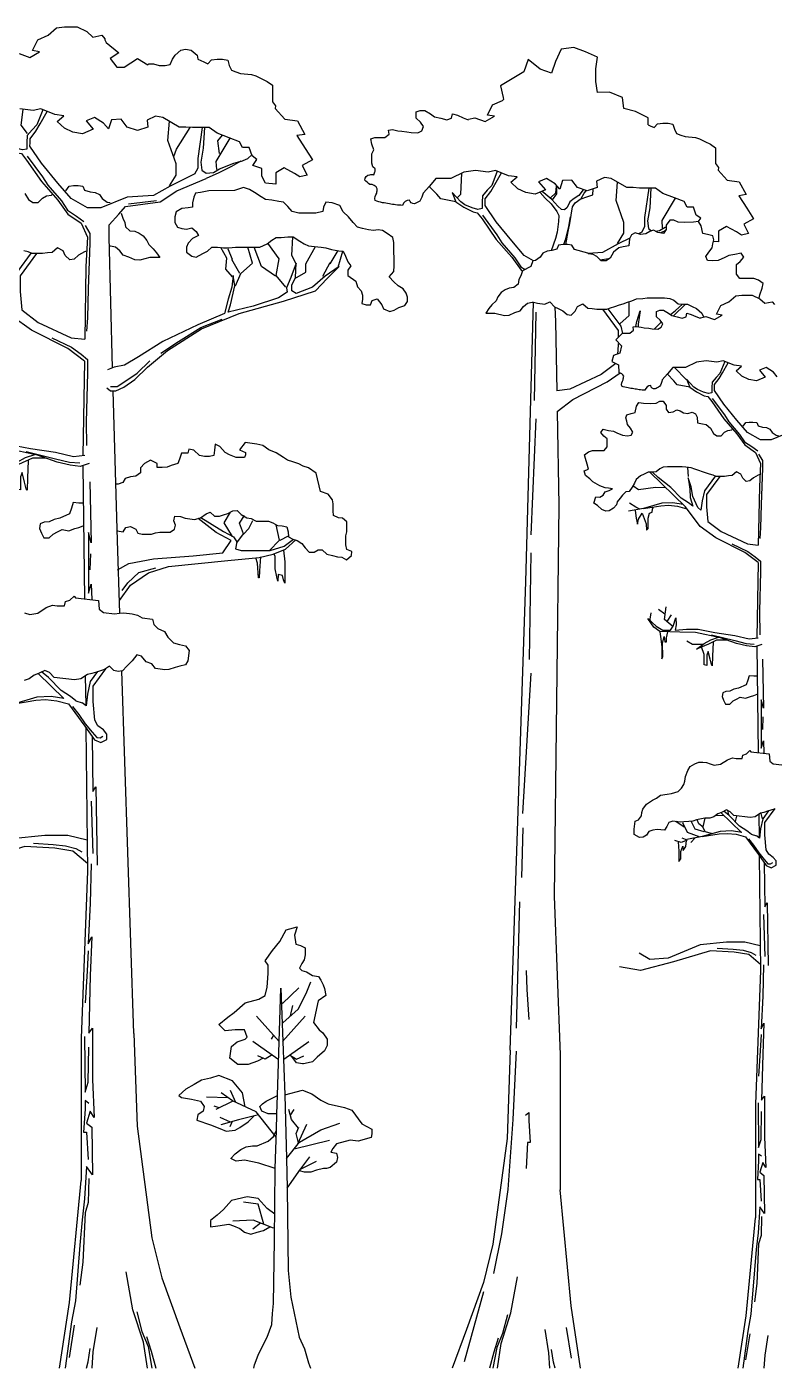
# Model space of a CAD drawing. Extents: x -1.35 to 2.62, y 0 to 1.44.
# Drawn here: x 0.635 to 1.41, y 0 to 1.39 of the extents above; entities that cross this region are included whole.
import ezdxf

# ---------------------------------------------------------------- set-up
doc = ezdxf.new("R2010")
doc.units = 0
doc.header["$LTSCALE"] = 0.5
doc.header["$MEASUREMENT"] = 0
doc.layers.add('TREES', color=3, linetype='CONTINUOUS')

# ---------------------------------------------------------------- blocks, each defined once
blk = doc.blocks.new('CENTER')
at = {"layer": 'TREES', "color": 11}
for p, q in [((-0.1664, 1.1529), (-0.1652, 1.1723)), ((-0.2338, 1.1501), (-0.2397, 1.1611)), ((-0.2277, 1.1486), (-0.2323, 1.1594)), ((-0.207, 1.145), (-0.2119, 1.1614)), ((-0.1978, 1.1414), (-0.2052, 1.1614)), ((-0.1794, 1.1493), (-0.1911, 1.1657)), ((-0.1518, 1.1443), (-0.1418, 1.1621)), ((-0.1265, 1.1443), (-0.1184, 1.1579)), ((-0.1181, 1.1407), (-0.1134, 1.1572)), ((-0.2346, 1.1386), (-0.2338, 1.1501)), ((-0.2201, 1.1342), (-0.2285, 1.1486)), ((-0.2193, 1.1342), (-0.207, 1.145)), ((-0.1833, 1.1314), (-0.1978, 1.1414)), ((-0.1825, 1.1321), (-0.1794, 1.1493)), ((-0.1618, 1.1443), (-0.1664, 1.1529)), ((-0.1518, 1.1357), (-0.1518, 1.1443)), ((-0.1342, 1.1314), (-0.1265, 1.1457)), ((-0.2277, 1.1307), (-0.2346, 1.1386)), ((-0.2247, 1.1213), (-0.2193, 1.1342)), ((-0.1725, 1.1199), (-0.1825, 1.1321)), ((-0.1633, 1.1292), (-0.1518, 1.1357)), ((-0.176, 0.3777), (-0.1589, 0.3942)), ((-0.1515, 0.3882), (-0.1465, 0.4002)), ((-0.1675, 0.3651), (-0.1653, 0.3758)), ((-0.1598, 0.3721), (-0.1515, 0.3882)), ((-0.1795, 0.3386), (-0.2029, 0.3648)), ((-0.1758, 0.3386), (-0.1524, 0.3648)), ((-0.1755, 0.3579), (-0.1598, 0.3721)), ((-0.1808, 0.3203), (-0.2066, 0.3386)), ((-0.1852, 0.3449), (-0.1878, 0.3409)), ((-0.1746, 0.3203), (-0.1488, 0.3386)), ((-0.196, 0.3212), (-0.202, 0.318)), ((-0.1938, 0.3203), (-0.2016, 0.3235)), ((-0.1867, 0.3245), (-0.1938, 0.3203)), ((-0.1687, 0.3245), (-0.1616, 0.3203)), ((-0.1616, 0.3203), (-0.1538, 0.3235)), ((-0.2321, 0.28), (-0.2547, 0.2808)), ((-0.2279, 0.277), (-0.2394, 0.2852)), ((-0.2243, 0.2753), (-0.2298, 0.2878)), ((-0.2417, 0.2697), (-0.2466, 0.2716)), ((-0.2274, 0.2767), (-0.2451, 0.268)), ((-0.2031, 0.2655), (-0.2279, 0.277)), ((-0.1824, 0.2394), (-0.2031, 0.2655)), ((-0.1667, 0.2578), (-0.1694, 0.2679)), ((-0.1678, 0.262), (-0.1639, 0.2679)), ((-0.2297, 0.255), (-0.2407, 0.2598)), ((-0.2216, 0.2572), (-0.24, 0.2521)), ((-0.228, 0.2555), (-0.2305, 0.25)), ((-0.2007, 0.2625), (-0.2216, 0.2572)), ((-0.1595, 0.2488), (-0.1667, 0.2578)), ((-0.1601, 0.2323), (-0.1509, 0.2528)), ((-0.1362, 0.247), (-0.1165, 0.254)), ((-0.1617, 0.2432), (-0.1592, 0.2496)), ((-0.1595, 0.2336), (-0.1617, 0.2432)), ((-0.1585, 0.2343), (-0.1362, 0.247)), ((-0.1719, 0.2171), (-0.1585, 0.2343)), ((-0.164, 0.2273), (-0.1273, 0.2362)), ((-0.1573, 0.2063), (-0.1407, 0.2146)), ((-0.157, 0.2064), (-0.1477, 0.219)), ((-0.1711, 0.1865), (-0.1573, 0.2063)), ((-0.2012, 0.17), (-0.2165, 0.1719)), ((-0.1954, 0.1491), (-0.2012, 0.17)), ((-0.2063, 0.1534), (-0.2273, 0.1522)), ((-0.1854, 0.1451), (-0.2063, 0.1534)), ((-0.1986, 0.1504), (-0.2066, 0.144))]:
    blk.add_line(p, q, dxfattribs=at)
for points in [[(-0.4489, 1.3622), (-0.4377, 1.3581), (-0.4276, 1.364), (-0.4351, 1.3651), (-0.4295, 1.3763), (-0.4189, 1.381), (-0.4101, 1.3886), (-0.402, 1.3898), (-0.3888, 1.3898), (-0.3788, 1.3851), (-0.3726, 1.3792), (-0.3632, 1.381), (-0.3601, 1.3775), (-0.3601, 1.3763), (-0.3588, 1.3734), (-0.3457, 1.3628), (-0.3544, 1.3569), (-0.3475, 1.3481), (-0.34, 1.3481), (-0.3263, 1.3569), (-0.3155, 1.3505), (-0.3146, 1.3514), (-0.3095, 1.3514), (-0.3038, 1.3497), (-0.2976, 1.3497), (-0.2925, 1.3509), (-0.2901, 1.3562), (-0.2871, 1.3604), (-0.2814, 1.3657), (-0.2763, 1.3668), (-0.2707, 1.3657), (-0.2644, 1.3604), (-0.2638, 1.3562), (-0.2575, 1.3534), (-0.2533, 1.3514), (-0.2494, 1.3556), (-0.2438, 1.3562), (-0.2381, 1.3562), (-0.2327, 1.3551), (-0.2312, 1.3497), (-0.2288, 1.345), (-0.2243, 1.3433), (-0.2196, 1.3416), (-0.2082, 1.3405), (-0.2037, 1.3391), (-0.198, 1.3363), (-0.1918, 1.3332), (-0.1864, 1.3293), (-0.1864, 1.3122), (-0.1831, 1.308), (-0.1835, 1.3051)], [(-0.1835, 1.3051), (-0.1736, 1.2942), (-0.1605, 1.2924), (-0.1529, 1.2783), (-0.1611, 1.2771), (-0.1523, 1.2636), (-0.1448, 1.2519), (-0.1555, 1.246), (-0.1504, 1.2361), (-0.158, 1.2343), (-0.1636, 1.2378), (-0.1742, 1.2437), (-0.183, 1.2384), (-0.183, 1.2267), (-0.1936, 1.2279), (-0.1974, 1.2349), (-0.1974, 1.2431), (-0.2068, 1.246), (-0.2024, 1.2525), (-0.2074, 1.256), (-0.2105, 1.2648), (-0.2174, 1.2648), (-0.2205, 1.2707), (-0.2312, 1.2748), (-0.2437, 1.2795), (-0.2518, 1.2854), (-0.2693, 1.2854), (-0.2762, 1.2859), (-0.2831, 1.2859), (-0.3, 1.2959), (-0.3075, 1.2971), (-0.3163, 1.293), (-0.3156, 1.2859), (-0.3263, 1.2824), (-0.3369, 1.2859), (-0.3432, 1.2942), (-0.3532, 1.2936), (-0.3563, 1.2842), (-0.3613, 1.29), (-0.3707, 1.2959), (-0.3795, 1.2924), (-0.372, 1.2836), (-0.3832, 1.2789), (-0.3932, 1.2807), (-0.402, 1.2848), (-0.4095, 1.2918), (-0.4026, 1.2977), (-0.412, 1.2988), (-0.4264, 1.3047), (-0.4345, 1.303), (-0.4483, 1.3047)], [(-0.4244, 1.3039), (-0.4306, 1.2883), (-0.4355, 1.2832), (-0.4405, 1.2771), (-0.441, 1.2701), (-0.441, 1.2632), (-0.4455, 1.2622), (-0.4519, 1.2641), (-0.4598, 1.2673), (-0.4643, 1.2706), (-0.4737, 1.2808), (-0.4698, 1.2706), (-0.4608, 1.2646), (-0.4509, 1.2594), (-0.4464, 1.2585), (-0.4411, 1.2518)], [(-0.4401, 1.2794), (-0.4468, 1.2878), (-0.4448, 1.3043)], [(-0.4377, 1.2662), (-0.4375, 1.2697), (-0.4375, 1.2739), (-0.4316, 1.2818), (-0.4271, 1.2892), (-0.4197, 1.302)], [(-0.2932, 1.225), (-0.2863, 1.2362), (-0.2863, 1.2478), (-0.2947, 1.272), (-0.2932, 1.2919)], [(-0.2887, 1.2553), (-0.2858, 1.2632), (-0.2715, 1.2855)], [(-0.2668, 1.2374), (-0.2634, 1.2436), (-0.2634, 1.2534), (-0.2587, 1.2854)], [(-0.2569, 1.2854), (-0.258, 1.2641), (-0.2605, 1.2497), (-0.2595, 1.2413), (-0.255, 1.238), (-0.2476, 1.239), (-0.2411, 1.2427), (-0.2263, 1.2487), (-0.2193, 1.2506), (-0.2287, 1.245), (-0.2421, 1.2385), (-0.2549, 1.2326)], [(-0.2668, 1.2374), (-0.2924, 1.2246), (-0.3095, 1.215), (-0.3369, 1.2134), (-0.3642, 1.2022), (-0.3779, 1.2022), (-0.395, 1.2118), (-0.4086, 1.2278), (-0.4257, 1.2486), (-0.4377, 1.2662)], [(-0.2441, 1.2418), (-0.2446, 1.2501), (-0.2301, 1.2744)], [(-0.2411, 1.2585), (-0.2431, 1.2715), (-0.238, 1.2774)], [(-0.3789, 1.1572), (-0.381, 1.1567), (-0.3872, 1.1533), (-0.392, 1.1491), (-0.3965, 1.1485), (-0.401, 1.1527), (-0.4034, 1.1578), (-0.4091, 1.1609), (-0.4147, 1.1561), (-0.4195, 1.1555), (-0.4246, 1.155), (-0.4354, 1.155), (-0.4396, 1.1567), (-0.444, 1.1578)], [(-0.4428, 1.2172), (-0.439, 1.2108), (-0.4348, 1.2077), (-0.4291, 1.2077), (-0.4246, 1.2124), (-0.4204, 1.2147), (-0.4153, 1.2155), (-0.4147, 1.2161)], [(-0.4411, 1.2518), (-0.4257, 1.2294), (-0.4086, 1.2102), (-0.3984, 1.1958), (-0.3847, 1.1862), (-0.3779, 1.1717), (-0.3796, 1.1413), (-0.3809, 1.066)], [(-0.4406, 1.2559), (-0.4248, 1.2345), (-0.4193, 1.2258), (-0.4051, 1.2094), (-0.3986, 1.1997), (-0.3893, 1.1936), (-0.3817, 1.188)], [(-0.2193, 1.2501), (-0.2119, 1.2534), (-0.2074, 1.2576)], [(-0.4004, 1.22), (-0.3971, 1.2248), (-0.3926, 1.2253), (-0.3878, 1.2253), (-0.3828, 1.2248), (-0.381, 1.2206), (-0.3753, 1.2189), (-0.3702, 1.2183), (-0.3657, 1.2161), (-0.3627, 1.2119), (-0.3576, 1.2082), (-0.3547, 1.2077)], [(-0.352, 1.0366), (-0.3557, 1.1717), (-0.3557, 1.1845), (-0.3454, 1.1958), (-0.3386, 1.2038), (-0.3027, 1.2086), (-0.2856, 1.2198), (-0.2549, 1.2326)], [(-0.3354, 1.2064), (-0.3065, 1.2099)], [(-0.3433, 1.1967), (-0.3415, 1.1914), (-0.3394, 1.1872), (-0.3388, 1.1824), (-0.334, 1.1785), (-0.329, 1.178), (-0.3245, 1.176), (-0.3203, 1.1732), (-0.3164, 1.1684), (-0.3146, 1.1642), (-0.3101, 1.1597), (-0.3065, 1.1555), (-0.3032, 1.1508), (-0.3134, 1.1508), (-0.3239, 1.148), (-0.329, 1.1485), (-0.3352, 1.1513), (-0.3409, 1.1533), (-0.3445, 1.1578), (-0.349, 1.1614), (-0.3541, 1.1626), (-0.3553, 1.1626)], [(-0.3806, 1.1839), (-0.3757, 1.1757), (-0.3757, 1.1655), (-0.3773, 1.1184), (-0.3779, 1.0883), (-0.379, 1.0745)], [(-0.3812, 1.0435), (-0.3984, 1.0564), (-0.436, 1.0756), (-0.4565, 1.09), (-0.4753, 1.1157), (-0.5212, 1.1603)], [(-0.4365, 1.1555), (-0.4507, 1.1364), (-0.4535, 1.1233), (-0.4552, 1.1113), (-0.4591, 1.1144), (-0.4658, 1.1291), (-0.468, 1.1417), (-0.472, 1.1532)], [(-0.4308, 1.155), (-0.4479, 1.1317), (-0.4479, 1.1157), (-0.4462, 1.0964), (-0.4291, 1.0836), (-0.395, 1.0676), (-0.3809, 1.066)], [(-0.358, 1.0157), (-0.3542, 1.0128), (-0.3488, 1.0128), (-0.3404, 1.0164), (-0.3289, 1.0243), (-0.3159, 1.0373), (-0.2952, 1.0545), (-0.2599, 1.0768), (-0.2208, 1.0926), (-0.1748, 1.1055), (-0.1419, 1.1163), (-0.1296, 1.1292), (-0.1173, 1.1414), (-0.1319, 1.1314), (-0.1449, 1.1199), (-0.1618, 1.1134), (-0.1664, 1.1163), (-0.1664, 1.122), (-0.1626, 1.1299), (-0.1618, 1.145), (-0.1672, 1.1299), (-0.1718, 1.1192), (-0.171, 1.1149), (-0.1802, 1.1091), (-0.2063, 1.1005), (-0.2323, 1.094), (-0.23, 1.1019), (-0.2254, 1.1213), (-0.227, 1.1321), (-0.2285, 1.1199), (-0.2323, 1.1077), (-0.2361, 1.0926), (-0.2637, 1.0811), (-0.2998, 1.0638), (-0.3251, 1.048), (-0.3396, 1.0394), (-0.3503, 1.0373), (-0.3572, 1.0344)], [(-0.3021, 1.0516), (-0.2837, 1.0638), (-0.2607, 1.0782), (-0.2384, 1.0868)], [(-0.4151, 1.0677), (-0.3946, 1.0578), (-0.3847, 1.0507), (-0.3779, 1.045), (-0.3779, 1.0314), (-0.3794, 0.9802), (-0.379, 0.956)], [(-0.3812, 1.0435), (-0.3829, 0.9458)], [(-0.3542, 1.0171), (-0.3473, 1.0171), (-0.3404, 1.0215), (-0.3266, 1.0308), (-0.3136, 1.0437)], [(-0.3446, 0.7822), (-0.3471, 0.8577), (-0.3513, 1.0128)], [(-0.3762, 0.9373), (-0.3855, 0.9342), (-0.396, 0.9355), (-0.4093, 0.9386), (-0.4297, 0.946), (-0.4621, 0.9528), (-0.4826, 0.9534), (-0.5083, 0.954), (-0.5163, 0.9596), (-0.5242, 0.9708), (-0.513, 0.9608), (-0.5044, 0.9559), (-0.4945, 0.9559), (-0.4912, 0.9608), (-0.4879, 0.972), (-0.4872, 0.9627), (-0.4885, 0.9559), (-0.474, 0.9571), (-0.4588, 0.9571), (-0.437, 0.9528), (-0.4112, 0.9491), (-0.3927, 0.9447), (-0.3808, 0.946)], [(-0.3466, 0.8677), (-0.3451, 0.8672), (-0.3409, 0.8666), (-0.3382, 0.8711), (-0.3334, 0.8722), (-0.3278, 0.8694), (-0.326, 0.8652), (-0.3215, 0.8641), (-0.3116, 0.8641), (-0.3074, 0.8655), (-0.3029, 0.8661), (-0.2925, 0.8661), (-0.288, 0.8694), (-0.2868, 0.8736), (-0.2886, 0.8781), (-0.2874, 0.8829), (-0.2817, 0.8823), (-0.2769, 0.8806), (-0.2671, 0.8792), (-0.2608, 0.8812), (-0.2551, 0.8851), (-0.2509, 0.8868), (-0.2465, 0.8829), (-0.2414, 0.8829), (-0.2372, 0.884), (-0.2327, 0.8857), (-0.2273, 0.8882), (-0.2228, 0.8888), (-0.2187, 0.8846), (-0.213, 0.8812), (-0.2085, 0.8804), (-0.2031, 0.8776), (-0.1906, 0.8776), (-0.1858, 0.8759), (-0.1813, 0.8731), (-0.1762, 0.8728), (-0.1714, 0.8717), (-0.1702, 0.8666), (-0.1696, 0.8613), (-0.1651, 0.8591), (-0.1607, 0.8577), (-0.1559, 0.8543), (-0.1526, 0.8501), (-0.1484, 0.8456), (-0.1433, 0.8456), (-0.1391, 0.8478), (-0.1347, 0.8478), (-0.1299, 0.8434), (-0.1242, 0.842), (-0.1191, 0.8408), (-0.1143, 0.8403), (-0.1098, 0.8375), (-0.1045, 0.842), (-0.1042, 0.8462), (-0.1093, 0.8484), (-0.1104, 0.8532), (-0.1104, 0.8624), (-0.1093, 0.8666), (-0.1093, 0.877), (-0.1137, 0.8806), (-0.1179, 0.8812), (-0.123, 0.8834), (-0.1236, 0.8882), (-0.1236, 0.8955), (-0.1242, 0.8997), (-0.1287, 0.9056), (-0.1365, 0.9084), (-0.1409, 0.9272), (-0.149, 0.9328), (-0.1547, 0.9347), (-0.1589, 0.937), (-0.1651, 0.9392), (-0.1708, 0.9409), (-0.175, 0.9434), (-0.1825, 0.9485), (-0.19, 0.9515), (-0.1962, 0.956), (-0.2025, 0.9574), (-0.2147, 0.9591), (-0.2204, 0.9515), (-0.2142, 0.9487), (-0.2143, 0.9463), (-0.2154, 0.9434), (-0.224, 0.9434), (-0.2309, 0.9462), (-0.2354, 0.9487), (-0.2408, 0.9549), (-0.2459, 0.9574), (-0.2465, 0.951), (-0.2471, 0.9457), (-0.2515, 0.9445), (-0.2569, 0.9445), (-0.262, 0.9457), (-0.2677, 0.951), (-0.2731, 0.9521), (-0.274, 0.9479), (-0.2805, 0.9479), (-0.2826, 0.9417), (-0.2844, 0.9375), (-0.2913, 0.9353), (-0.2955, 0.9336), (-0.3006, 0.9333), (-0.3059, 0.9333), (-0.3059, 0.9375), (-0.3128, 0.9409), (-0.3191, 0.9375), (-0.323, 0.9328), (-0.323, 0.9277), (-0.3278, 0.9241), (-0.3334, 0.9235), (-0.3391, 0.9218), (-0.3415, 0.9176), (-0.3463, 0.9159), (-0.349, 0.9159)], [(-0.4212, 0.9429), (-0.435, 0.9429), (-0.4456, 0.9379), (-0.4608, 0.9311), (-0.4509, 0.9386), (-0.4423, 0.9435), (-0.4325, 0.9466)], [(-0.4416, 0.9497), (-0.4112, 0.9423), (-0.3967, 0.9386), (-0.3861, 0.9379)], [(-0.4395, 0.9403), (-0.4401, 0.9221), (-0.4406, 0.9097), (-0.4417, 0.9112), (-0.4432, 0.9181), (-0.4459, 0.928), (-0.4474, 0.9236), (-0.4474, 0.9176), (-0.4474, 0.9102), (-0.4511, 0.9107), (-0.4511, 0.9156), (-0.4511, 0.9245), (-0.4543, 0.9344)], [(-0.3829, 0.9351), (-0.3813, 0.7972)], [(-0.3756, 0.9183), (-0.3741, 0.855), (-0.3771, 0.8657), (-0.3771, 0.8031), (-0.3741, 0.8123), (-0.3737, 0.7963)], [(-0.3825, 0.8963), (-0.3869, 0.8963), (-0.3929, 0.8969), (-0.3947, 0.891), (-0.3968, 0.8851), (-0.4067, 0.8806), (-0.4124, 0.8792), (-0.4177, 0.877), (-0.4228, 0.8764), (-0.427, 0.8748), (-0.4279, 0.87), (-0.4258, 0.8652), (-0.4234, 0.8602), (-0.4177, 0.8602), (-0.4135, 0.8641), (-0.4091, 0.8666), (-0.4043, 0.8689), (-0.3974, 0.8677), (-0.3911, 0.87), (-0.3869, 0.8711), (-0.3825, 0.8728)], [(-0.3471, 0.8273), (-0.3352, 0.8337), (-0.3095, 0.8385), (-0.2685, 0.8417), (-0.2378, 0.8449), (-0.2292, 0.8577), (-0.2446, 0.8658), (-0.2634, 0.8802)], [(-0.2606, 0.8813), (-0.237, 0.867), (-0.2267, 0.8613), (-0.2234, 0.8561), (-0.2248, 0.8491), (-0.2187, 0.8473), (-0.2098, 0.8473), (-0.1888, 0.8473), (-0.1743, 0.8517), (-0.1645, 0.8589)], [(-0.2276, 0.8618), (-0.2365, 0.8758), (-0.2298, 0.887)], [(-0.2234, 0.8552), (-0.2164, 0.8644), (-0.2206, 0.8754), (-0.2154, 0.8833)], [(-0.2164, 0.864), (-0.2108, 0.8701), (-0.2066, 0.8784)], [(-0.1897, 0.8469), (-0.179, 0.8578), (-0.1825, 0.8738)], [(-0.1785, 0.8578), (-0.1698, 0.8624)], [(-0.2002, 0.8401), (-0.1855, 0.8434), (-0.1729, 0.8486), (-0.1621, 0.8583)], [(-0.3749, 0.8436), (-0.3756, 0.8273)], [(-0.345, 0.7953), (-0.3334, 0.8113), (-0.3147, 0.8241), (-0.2941, 0.8305), (-0.2326, 0.8369), (-0.2002, 0.8401)], [(-0.1987, 0.8406), (-0.1998, 0.8263), (-0.2003, 0.8188), (-0.2008, 0.8188), (-0.2019, 0.8342), (-0.2035, 0.8396)], [(-0.175, 0.8475), (-0.1734, 0.8356), (-0.1734, 0.8223), (-0.1734, 0.8134), (-0.175, 0.8169), (-0.1761, 0.8213), (-0.1803, 0.8223), (-0.1808, 0.8154), (-0.1819, 0.8198), (-0.1834, 0.8282), (-0.1834, 0.8411), (-0.1845, 0.8435)], [(-0.3422, 0.8059), (-0.3362, 0.8137), (-0.3248, 0.8244), (-0.3073, 0.8294)], [(-0.4434, 0.7825), (-0.4379, 0.781), (-0.4296, 0.7823), (-0.4208, 0.788), (-0.4142, 0.7904), (-0.4095, 0.7898), (-0.4019, 0.7898), (-0.4008, 0.7942), (-0.3964, 0.7959), (-0.392, 0.7999), (-0.3904, 0.7983), (-0.3666, 0.7955), (-0.3659, 0.7864), (-0.3615, 0.7828), (-0.3502, 0.7815), (-0.3447, 0.7822), (-0.3405, 0.7826), (-0.3316, 0.7815), (-0.3263, 0.7801), (-0.3215, 0.7773), (-0.3106, 0.776), (-0.3094, 0.7705), (-0.3051, 0.7663), (-0.2982, 0.7632), (-0.2947, 0.7575), (-0.289, 0.7514), (-0.2826, 0.7498), (-0.2764, 0.7485), (-0.2728, 0.7436), (-0.2741, 0.733), (-0.2764, 0.7288), (-0.2823, 0.7272), (-0.2872, 0.7261), (-0.2938, 0.7238), (-0.298, 0.7237), (-0.3075, 0.7248), (-0.3112, 0.7298), (-0.3172, 0.7319), (-0.3222, 0.7378), (-0.3269, 0.7392), (-0.3318, 0.733), (-0.3373, 0.7275), (-0.3418, 0.7226), (-0.3461, 0.7217), (-0.3508, 0.7228), (-0.3551, 0.7273), (-0.3603, 0.724), (-0.3687, 0.7213), (-0.3737, 0.7196), (-0.3781, 0.7187), (-0.3849, 0.7141), (-0.3916, 0.7132), (-0.4124, 0.7157), (-0.4175, 0.7208), (-0.4221, 0.723), (-0.4288, 0.7198), (-0.4332, 0.7181), (-0.4385, 0.7142), (-0.4435, 0.7125)], [(-0.3977, 0.6882), (-0.3808, 0.6651), (-0.3706, 0.651), (-0.3642, 0.6482), (-0.3579, 0.6513), (-0.3579, 0.6569), (-0.3616, 0.6615), (-0.3672, 0.6657), (-0.3705, 0.6715), (-0.3722, 0.6908), (-0.3722, 0.7068), (-0.3591, 0.7247)], [(-0.4293, 0.7196), (-0.4027, 0.6938)], [(-0.3901, 0.6916), (-0.3957, 0.6958), (-0.4052, 0.7021), (-0.4186, 0.7157), (-0.4256, 0.7214)], [(-0.3675, 0.7217), (-0.3751, 0.7115), (-0.3779, 0.6984), (-0.3795, 0.6864), (-0.3834, 0.6895)], [(-0.3803, 0.7172), (-0.3799, 0.6867)], [(-0.33, 0.3467), (-0.3426, 0.7225)], [(-0.4024, 0.6937), (-0.4158, 0.6958), (-0.4304, 0.6953), (-0.4538, 0.6885), (-0.4734, 0.6848)], [(-0.4538, 0.6885), (-0.4315, 0.6922), (-0.4214, 0.6927), (-0.4097, 0.6916), (-0.3977, 0.6882)], [(-0.3935, 0.6854), (-0.3871, 0.6773), (-0.3804, 0.6675), (-0.3732, 0.6591), (-0.3684, 0.6534), (-0.365, 0.6531), (-0.362, 0.6548)], [(-0.3901, 0.6916), (-0.3834, 0.6895)], [(-0.3797, 0.6635), (-0.3779, 0.5149), (-0.3847, 0.3419), (-0.3847, 0.1945)], [(-0.3732, 0.6546), (-0.3726, 0.5975), (-0.3695, 0.6024), (-0.368, 0.5213)], [(-0.3741, 0.5875), (-0.3726, 0.5334)], [(-0.3783, 0.547), (-0.3984, 0.5518), (-0.4223, 0.5518), (-0.4565, 0.5486), (-0.4975, 0.5309), (-0.5214, 0.5293), (-0.5351, 0.5373)], [(-0.434, 0.5441), (-0.4136, 0.5427), (-0.4007, 0.5413), (-0.39, 0.5384), (-0.384, 0.5349)], [(-0.378, 0.523), (-0.3932, 0.5357), (-0.412, 0.5389), (-0.4428, 0.5405), (-0.4906, 0.5261), (-0.5333, 0.5149), (-0.5607, 0.5197)], [(-0.3743, 0.5225), (-0.3751, 0.4817), (-0.3774, 0.4395), (-0.3736, 0.4468), (-0.3751, 0.4068), (-0.3767, 0.3471), (-0.3728, 0.3522), (-0.3728, 0.2991), (-0.3712, 0.2598), (-0.3751, 0.2664), (-0.379, 0.254), (-0.3736, 0.2496), (-0.3728, 0.2002), (-0.379, 0.2089), (-0.3813, 0.1754), (-0.3837, 0.1536), (-0.386, 0.1274), (-0.3906, 0.0699), (-0.3945, 0.0481), (-0.401, 0)], [(-0.202, 0.318), (-0.2117, 0.3146), (-0.2221, 0.3146), (-0.2306, 0.3212), (-0.2287, 0.3334), (-0.223, 0.3382), (-0.2145, 0.341), (-0.2126, 0.3429), (-0.2155, 0.3504), (-0.2249, 0.3504), (-0.2353, 0.3495), (-0.2419, 0.3561), (-0.2325, 0.3637), (-0.2259, 0.3684), (-0.2145, 0.3787), (-0.2004, 0.3825), (-0.1938, 0.3863), (-0.1918, 0.3948), (-0.1909, 0.409), (-0.1909, 0.4175), (-0.1938, 0.4222), (-0.1862, 0.4326), (-0.1786, 0.442), (-0.172, 0.4543), (-0.1607, 0.4572), (-0.1635, 0.4486)], [(-0.1635, 0.4486), (-0.1622, 0.4392), (-0.1572, 0.4379), (-0.1523, 0.4355), (-0.1523, 0.4329), (-0.1523, 0.4281), (-0.1535, 0.4231), (-0.156, 0.4194), (-0.1584, 0.4144), (-0.156, 0.412), (-0.151, 0.4107), (-0.1449, 0.407), (-0.1386, 0.4058), (-0.1362, 0.4021), (-0.1338, 0.3971), (-0.1325, 0.3934), (-0.1312, 0.386), (-0.139, 0.3807)], [(-0.3774, 0.4323), (-0.3782, 0.4112), (-0.3805, 0.3784)], [(-0.2058, 0), (-0.2048, 0.0036), (-0.201, 0.0135), (-0.1966, 0.0227), (-0.1918, 0.0321), (-0.1871, 0.0454), (-0.1862, 0.0567), (-0.1852, 0.0671), (-0.1843, 0.1322), (-0.1835, 0.2069), (-0.1822, 0.2466), (-0.1817, 0.2635), (-0.1811, 0.2824), (-0.1777, 0.3939), (-0.1736, 0.2833), (-0.1719, 0.2171), (-0.1711, 0.1865), (-0.1701, 0.1011), (-0.1673, 0.0737), (-0.1588, 0.0321), (-0.1531, 0.0199), (-0.1489, 0.0054), (-0.147, 0)], [(-0.139, 0.3807), (-0.1437, 0.358), (-0.138, 0.3504), (-0.1343, 0.3476), (-0.1295, 0.341), (-0.1295, 0.3343), (-0.1324, 0.3287), (-0.1399, 0.3221), (-0.1447, 0.3174), (-0.1494, 0.3164), (-0.1541, 0.3155), (-0.1551, 0.3155), (-0.1616, 0.3164), (-0.1663, 0.3231)], [(-0.3813, 0.3435), (-0.3805, 0.286), (-0.3774, 0.2962), (-0.3767, 0.3326)], [(-0.33, 0.3467), (-0.3266, 0.2506), (-0.3112, 0.1352), (-0.301, 0.0936), (-0.2822, 0.0423), (-0.2668, 0)], [(-0.2146, 0.2708), (-0.2174, 0.2852), (-0.2278, 0.2976), (-0.2419, 0.3032), (-0.2504, 0.3004), (-0.2599, 0.2985), (-0.2674, 0.2938), (-0.276, 0.289), (-0.2835, 0.2824), (-0.2807, 0.2805), (-0.2703, 0.2786), (-0.2608, 0.2768), (-0.257, 0.2711), (-0.258, 0.2664), (-0.2636, 0.2626), (-0.2646, 0.2569), (-0.2504, 0.2522), (-0.2409, 0.2485), (-0.2343, 0.2456), (-0.2249, 0.2465), (-0.2202, 0.2494), (-0.2117, 0.2551), (-0.2053, 0.2614)], [(-0.1817, 0.2635), (-0.1909, 0.2635), (-0.1975, 0.2664), (-0.1994, 0.2711), (-0.1966, 0.2739), (-0.1928, 0.2768), (-0.1811, 0.2824)], [(-0.1736, 0.2833), (-0.1551, 0.2881), (-0.1456, 0.2843), (-0.1361, 0.2777), (-0.1286, 0.2739), (-0.1116, 0.2702), (-0.104, 0.2673), (-0.0936, 0.2532), (-0.0833, 0.2475), (-0.0833, 0.2428), (-0.0842, 0.239), (-0.0974, 0.2352), (-0.1059, 0.2361), (-0.12, 0.2324), (-0.1239, 0.2277), (-0.1257, 0.2239), (-0.12, 0.2229), (-0.1191, 0.2182), (-0.12, 0.2135), (-0.1267, 0.2078), (-0.1304, 0.2069), (-0.1333, 0.2069), (-0.1408, 0.205), (-0.1465, 0.2031), (-0.1531, 0.2031), (-0.1585, 0.2045)], [(-0.3767, 0.2744), (-0.3805, 0.2773), (-0.3805, 0.2685), (-0.3821, 0.2445), (-0.379, 0.2445), (-0.3774, 0.2162)], [(-0.1835, 0.2069), (-0.2004, 0.2125), (-0.2155, 0.2154), (-0.2239, 0.2144), (-0.2296, 0.2173), (-0.2249, 0.222), (-0.2192, 0.2267), (-0.2135, 0.2295), (-0.207, 0.2305), (-0.2022, 0.2305), (-0.1909, 0.2352), (-0.1852, 0.2399), (-0.1822, 0.2466)], [(-0.3767, 0.1965), (-0.3774, 0.1718), (-0.3805, 0.1609), (-0.3829, 0.1099), (-0.386, 0.0859)], [(-0.4069, 0), (-0.3967, 0.068), (-0.3847, 0.1945)], [(-0.184, 0.1596), (-0.1918, 0.1653), (-0.2013, 0.1757), (-0.2126, 0.1776), (-0.2287, 0.1738), (-0.2372, 0.1643), (-0.2438, 0.1587), (-0.2504, 0.153), (-0.2504, 0.1464), (-0.2429, 0.1474), (-0.2316, 0.1493), (-0.2268, 0.1474), (-0.2202, 0.1446), (-0.2155, 0.1408), (-0.2088, 0.1389), (-0.2022, 0.1408), (-0.1956, 0.1426), (-0.1892, 0.1466)], [(-0.316, 0), (-0.32, 0.027), (-0.3309, 0.0605), (-0.3379, 0.0997)], [(-0.327, 0.0583), (-0.3216, 0.0379), (-0.3153, 0.0226), (-0.3112, 0)], [(-0.3968, 0.011), (-0.3914, 0.0444)], [(-0.3731, 0), (-0.372, 0.0168), (-0.3681, 0.0423)], [(-0.3169, 0.0328), (-0.3122, 0.0175), (-0.3073, 0)], [(-0.3791, 0), (-0.3774, 0.0066), (-0.3751, 0.0204)]]:
    blk.add_lwpolyline(points, dxfattribs=at)
blk.add_lwpolyline([(-0.0984, 1.1205), (-0.0945, 1.1163), (-0.093, 1.1118), (-0.093, 1.1076), (-0.0939, 1.1031), (-0.0891, 1.1017), (-0.0846, 1.1017), (-0.0831, 1.1062), (-0.0777, 1.1081), (-0.0729, 1.1017), (-0.0714, 1.0975), (-0.0646, 1.0947), (-0.0601, 1.0961), (-0.0553, 1.0989), (-0.0493, 1.1011), (-0.0463, 1.1053), (-0.0463, 1.1098), (-0.0478, 1.114), (-0.0508, 1.1182), (-0.0562, 1.1213), (-0.0607, 1.1255), (-0.0655, 1.1306), (-0.0607, 1.1362), (-0.0601, 1.142), (-0.0601, 1.1507), (-0.0607, 1.1558), (-0.0607, 1.1664), (-0.0616, 1.1715), (-0.0676, 1.1757), (-0.0723, 1.1788), (-0.0768, 1.1793), (-0.0816, 1.1788), (-0.0867, 1.1793), (-0.093, 1.1807), (-0.0984, 1.1821), (-0.1028, 1.1872), (-0.1076, 1.193), (-0.113, 1.1981), (-0.1166, 1.2045), (-0.1244, 1.2073), (-0.1312, 1.2082), (-0.1336, 1.2031), (-0.1342, 1.1986), (-0.1414, 1.1967), (-0.159, 1.1967), (-0.1659, 1.1986), (-0.1704, 1.2037), (-0.1749, 1.2082), (-0.1797, 1.2087), (-0.1871, 1.2101), (-0.1934, 1.211), (-0.1979, 1.2138), (-0.2048, 1.2183), (-0.2101, 1.2211), (-0.2164, 1.2233), (-0.2257, 1.2202), (-0.2523, 1.2197), (-0.261, 1.2183), (-0.266, 1.2174), (-0.2678, 1.2132), (-0.2693, 1.2073), (-0.2693, 1.2031), (-0.2738, 1.2023), (-0.2801, 1.2017), (-0.2861, 1.1981), (-0.2876, 1.193), (-0.2876, 1.1872), (-0.2846, 1.1821), (-0.2801, 1.1807), (-0.2753, 1.1802), (-0.2699, 1.1816), (-0.2654, 1.1779), (-0.2631, 1.1737), (-0.2693, 1.1706), (-0.2738, 1.1656), (-0.2753, 1.1614), (-0.2753, 1.1563), (-0.2699, 1.1521), (-0.2654, 1.1513), (-0.2586, 1.1549), (-0.2538, 1.1572), (-0.2493, 1.1614), (-0.2433, 1.1614), (-0.237, 1.1608), (-0.2317, 1.1608), (-0.2248, 1.1614), (-0.1994, 1.1614), (-0.1919, 1.165), (-0.1871, 1.1687), (-0.1826, 1.1715), (-0.1773, 1.1715), (-0.1704, 1.1723), (-0.165, 1.1723), (-0.1581, 1.1678), (-0.1536, 1.165), (-0.1489, 1.1628), (-0.1429, 1.1622), (-0.136, 1.1614), (-0.1312, 1.1608), (-0.1253, 1.1591), (-0.1175, 1.1577), (-0.113, 1.1572), (-0.1106, 1.1521), (-0.1082, 1.1462), (-0.1052, 1.142), (-0.1082, 1.1378), (-0.1082, 1.132), (-0.0998, 1.1261)], close=True, dxfattribs=at)
blk = doc.blocks.new('RIGHT')
at = {"layer": 'TREES', "color": 11}
for points in [[(0.3502, 1.2882), (0.3502, 1.2955), (0.3368, 1.302), (0.325, 1.3051), (0.3234, 1.3166), (0.3099, 1.3222), (0.2976, 1.3217), (0.296, 1.3332), (0.296, 1.3463), (0.2976, 1.3584), (0.2852, 1.3639), (0.2729, 1.3685), (0.26, 1.3665), (0.2541, 1.3539), (0.2498, 1.3418), (0.238, 1.3458), (0.2257, 1.3559), (0.2214, 1.3433), (0.209, 1.3358), (0.1972, 1.3287), (0.1999, 1.3166), (0.2003, 1.3146)], [(0.3502, 1.2882), (0.3523, 1.2872), (0.3563, 1.2854), (0.3599, 1.2894), (0.3653, 1.2899), (0.3707, 1.2899), (0.3758, 1.2888), (0.3773, 1.2838), (0.3795, 1.2793), (0.3838, 1.2777), (0.3883, 1.2761), (0.3991, 1.275), (0.4034, 1.2737), (0.4088, 1.271), (0.4148, 1.2681), (0.4199, 1.2643), (0.4199, 1.2481), (0.423, 1.2441), (0.4226, 1.2413)], [(0.1937, 1.2402), (0.1879, 1.2254), (0.1832, 1.2205), (0.1784, 1.2148), (0.178, 1.2082), (0.178, 1.2015), (0.1737, 1.2006), (0.1676, 1.2024), (0.1601, 1.2055), (0.1558, 1.2086), (0.1469, 1.2183), (0.1506, 1.2086), (0.1591, 1.2029), (0.1686, 1.198), (0.1728, 1.1971), (0.1779, 1.1908)], [(0.1525, 1.213), (0.1558, 1.2165), (0.1569, 1.2382)], [(0.1811, 1.2045), (0.1813, 1.2077), (0.1813, 1.2117), (0.1869, 1.2192), (0.1912, 1.2263), (0.1982, 1.2384)], [(0.4226, 1.2413), (0.432, 1.231), (0.4445, 1.2293), (0.4516, 1.2159), (0.4439, 1.2148), (0.4522, 1.202), (0.4593, 1.1908), (0.4492, 1.1853), (0.454, 1.1758), (0.4469, 1.1741), (0.4415, 1.1775), (0.4314, 1.183), (0.4231, 1.178), (0.4231, 1.1669), (0.4177, 1.1675)], [(0.1506, 1.2086), (0.1353, 1.2115), (0.131, 1.2164), (0.1231, 1.2245)], [(0.2489, 1.2127), (0.2543, 1.2178), (0.2552, 1.2248)], [(0.2509, 1.2106), (0.2555, 1.2168), (0.2555, 1.2246)], [(0.3184, 1.1653), (0.325, 1.1759), (0.325, 1.1869), (0.317, 1.2099), (0.3184, 1.2288)], [(0.2383, 1.2181), (0.2434, 1.2124), (0.2495, 1.2065), (0.2555, 1.1984), (0.2575, 1.1944), (0.2572, 1.1882), (0.2558, 1.1772), (0.2541, 1.1704), (0.2495, 1.1578)], [(0.2828, 1.2208), (0.2782, 1.2151), (0.2733, 1.2119), (0.269, 1.2084), (0.2661, 1.2025), (0.2635, 1.2001), (0.2601, 1.2006), (0.2566, 1.2041), (0.2503, 1.2108), (0.244, 1.2162), (0.2403, 1.2192)], [(0.2647, 1.1641), (0.2673, 1.1777), (0.269, 1.186), (0.2716, 1.2033), (0.2745, 1.2076), (0.2805, 1.2119), (0.2839, 1.2173), (0.2859, 1.22)], [(0.2808, 1.2116), (0.2865, 1.2138), (0.2926, 1.2157), (0.2931, 1.2216)], [(0.3434, 1.1771), (0.3466, 1.183), (0.3466, 1.1922), (0.3512, 1.2226)], [(0.3529, 1.2226), (0.3518, 1.2024), (0.3495, 1.1887), (0.3504, 1.1808), (0.3535, 1.1785)], [(0.365, 1.1812), (0.3645, 1.1892), (0.3783, 1.2122)], [(0.2311, 1.1474), (0.2217, 1.1527), (0.2087, 1.1679), (0.1925, 1.1877), (0.1811, 1.2045)], [(0.1779, 1.1908), (0.1925, 1.1695), (0.2087, 1.1512), (0.2185, 1.1375), (0.2196, 1.1365)], [(0.1784, 1.1947), (0.1934, 1.1743), (0.1986, 1.166), (0.212, 1.1505), (0.2182, 1.1412), (0.2225, 1.1384)], [(0.4651, 1.1085), (0.4659, 1.1121), (0.4682, 1.1191), (0.4693, 1.1239), (0.4645, 1.1273), (0.4594, 1.1289), (0.4449, 1.1289), (0.4415, 1.1334), (0.4415, 1.1436), (0.4455, 1.1468), (0.4492, 1.1513), (0.4463, 1.1553), (0.4398, 1.1539), (0.4338, 1.1529), (0.4296, 1.1507), (0.4225, 1.1478), (0.4165, 1.1473), (0.4117, 1.1478), (0.41, 1.1518), (0.4128, 1.1563), (0.4165, 1.1609), (0.4171, 1.1651), (0.4182, 1.1691), (0.4171, 1.1731), (0.4117, 1.1747), (0.4068, 1.1758), (0.4051, 1.1835), (0.4023, 1.188), (0.3969, 1.1875), (0.3878, 1.187), (0.3813, 1.1875), (0.3767, 1.1896), (0.3725, 1.1896), (0.3688, 1.1843), (0.3688, 1.1798), (0.366, 1.1758), (0.36, 1.1768), (0.3557, 1.1792), (0.3518, 1.1779), (0.3475, 1.1752), (0.3421, 1.1747), (0.3367, 1.1763), (0.3327, 1.1742), (0.3307, 1.1702), (0.3302, 1.163), (0.3242, 1.1619), (0.3197, 1.1609), (0.3143, 1.1563), (0.3106, 1.1502), (0.3066, 1.1473), (0.3012, 1.1473), (0.297, 1.1518), (0.293, 1.1539), (0.2881, 1.1547), (0.2876, 1.1553), (0.2739, 1.159), (0.2708, 1.1635), (0.2666, 1.1641), (0.262, 1.1641), (0.2572, 1.1635), (0.2555, 1.1595), (0.2501, 1.1579), (0.2453, 1.1574), (0.241, 1.1553), (0.2382, 1.1513), (0.2333, 1.1478), (0.2305, 1.1473), (0.2285, 1.1416), (0.2197, 1.1369), (0.218, 1.1318), (0.216, 1.1279), (0.2155, 1.1233), (0.2109, 1.1196), (0.2061, 1.1191), (0.2018, 1.1172), (0.1978, 1.1145), (0.1942, 1.11), (0.1924, 1.106), (0.1882, 1.1018), (0.1848, 1.0978), (0.1817, 1.0932), (0.1913, 1.0932), (0.2013, 1.0906), (0.2061, 1.0911), (0.212, 1.0938), (0.2174, 1.0956), (0.2208, 1.0999), (0.2251, 1.1034), (0.2299, 1.1044), (0.2311, 1.1044), (0.2354, 1.1034), (0.2431, 1.1025), (0.2483, 1.105), (0.2535, 1.0994)], [(0.2693, 1.1928), (0.2676, 1.1828), (0.2641, 1.1691), (0.2627, 1.1648)], [(0.3578, 1.1781), (0.3617, 1.1786), (0.3678, 1.1821), (0.3688, 1.1825)], [(0.3311, 1.1709), (0.3191, 1.1649), (0.3029, 1.1558), (0.288, 1.1549)], [(0.3434, 1.1771), (0.34, 1.1753)], [(0.368, 1.1786), (0.3669, 1.1781), (0.363, 1.1763)], [(0.3001, 1.1484), (0.3094, 1.1497), (0.3108, 1.1506)], [(0.2071, 0.3294), (0.2233, 0.8149), (0.2312, 1.1044)], [(0.2533, 1.0996), (0.2542, 1.0842), (0.2554, 1.0127)], [(0.2535, 1.0994), (0.2555, 1.0988), (0.2615, 1.0956), (0.266, 1.0916), (0.2703, 1.0911), (0.2745, 1.0951), (0.2768, 1.0999), (0.2822, 1.1028), (0.2876, 1.0983), (0.2921, 1.0978), (0.297, 1.0972), (0.3072, 1.0972), (0.3111, 1.0988), (0.3154, 1.0999), (0.3202, 1.1018), (0.3242, 1.1028), (0.3285, 1.1044), (0.3333, 1.106), (0.3381, 1.1079), (0.3447, 1.1084), (0.3492, 1.1089), (0.3671, 1.1089), (0.3725, 1.1084), (0.3767, 1.1066), (0.3813, 1.1028), (0.3867, 1.1023), (0.3909, 1.1023), (0.3958, 1.0999), (0.4003, 1.0978), (0.4057, 1.0932), (0.4075, 1.0892)], [(0.3207, 1.0821), (0.3303, 1.0906), (0.3303, 1.1045)], [(0.3236, 1.0724), (0.3312, 1.0724), (0.335, 1.0755), (0.3345, 1.0789), (0.3381, 1.0794), (0.3427, 1.0785), (0.346, 1.078), (0.3506, 1.0776), (0.3541, 1.0769), (0.3601, 1.0764), (0.3637, 1.0785), (0.3651, 1.082), (0.3625, 1.0859), (0.3587, 1.0892), (0.3587, 1.0948), (0.362, 1.0962), (0.3661, 1.0962), (0.3711, 1.093), (0.3747, 1.0906), (0.3802, 1.0892), (0.3852, 1.0879), (0.3895, 1.0892), (0.3903, 1.093), (0.3946, 1.0919), (0.3996, 1.0897), (0.4039, 1.088), (0.4043, 1.0884), (0.4098, 1.0898), (0.4188, 1.0865), (0.4268, 1.0912), (0.4208, 1.0921), (0.4253, 1.101), (0.4338, 1.1048), (0.4408, 1.1109), (0.4473, 1.1118), (0.4578, 1.1118), (0.4659, 1.1081), (0.4709, 1.1034), (0.4784, 1.1048), (0.4809, 1.102)], [(0.3731, 1.0917), (0.3785, 1.096), (0.3858, 1.1024)], [(0.3763, 1.0902), (0.3887, 1.1023)], [(0.2335, 1.0941), (0.2318, 1.0025)], [(0.3029, 1.0972), (0.3191, 1.0751), (0.3191, 1.0686)], [(0.3083, 1.0977), (0.3218, 1.0796), (0.3234, 1.0722)], [(0.3373, 1.0792), (0.3382, 1.0846), (0.3419, 1.0955)], [(0.3419, 1.0955), (0.3398, 1.0816), (0.3397, 1.079)], [(0.3564, 1.0767), (0.3632, 1.0836), (0.3637, 1.0841)], [(0.3236, 1.0724), (0.3166, 1.0654), (0.3224, 1.0591), (0.3208, 1.0517), (0.314, 1.0493), (0.3125, 1.0429), (0.3192, 1.0395), (0.3198, 1.0315)], [(0.3191, 1.0618), (0.3191, 1.0599), (0.3183, 1.0508)], [(0.4294, 1.0431), (0.4245, 1.0306), (0.4205, 1.0265), (0.4165, 1.0217), (0.4161, 1.0161), (0.4161, 1.0105), (0.4126, 1.0098), (0.4074, 1.0113), (0.4011, 1.0139), (0.3975, 1.0165), (0.3899, 1.0247), (0.3931, 1.0165), (0.4003, 1.0116), (0.4082, 1.0076), (0.4118, 1.0068), (0.4161, 1.0015)], [(0.3165, 1.0409), (0.3012, 1.0294), (0.2688, 1.0142), (0.2554, 1.0127)], [(0.2558, 0.9913), (0.272, 1.0036), (0.3077, 1.0218), (0.3211, 1.0312)], [(0.3931, 1.0165), (0.3802, 1.0189), (0.3766, 1.0231), (0.37, 1.0298)], [(0.3895, 1.0243), (0.3773, 1.0367)], [(0.4188, 1.013), (0.4189, 1.0157), (0.4189, 1.0191), (0.4237, 1.0254), (0.4272, 1.0314), (0.4331, 1.0416)], [(0.4658, 0.9258), (0.4642, 0.9253), (0.4591, 0.9226), (0.4553, 0.9193), (0.4517, 0.9188), (0.4481, 0.9222), (0.4462, 0.9262), (0.4417, 0.9287), (0.4371, 0.9249), (0.4333, 0.9244), (0.4292, 0.924), (0.4206, 0.924), (0.4173, 0.9253), (0.4137, 0.9262), (0.4096, 0.9278), (0.4063, 0.9287), (0.4027, 0.93), (0.3986, 0.9314), (0.3946, 0.933), (0.3891, 0.9334), (0.3852, 0.9339), (0.3702, 0.9339), (0.3656, 0.9334), (0.362, 0.9318), (0.3582, 0.9287), (0.3537, 0.9282), (0.3501, 0.9282), (0.346, 0.9262), (0.3422, 0.9244), (0.3376, 0.9206), (0.336, 0.9168), (0.3336, 0.9128), (0.3305, 0.9085), (0.3271, 0.9081), (0.3235, 0.9047), (0.3211, 0.9013), (0.318, 0.8978), (0.3171, 0.8944), (0.314, 0.891), (0.3097, 0.8883), (0.3061, 0.8879), (0.302, 0.8897), (0.2975, 0.8939), (0.2936, 0.8962), (0.296, 0.9029), (0.3001, 0.9025), (0.3035, 0.9047), (0.3056, 0.9081), (0.3097, 0.9094), (0.313, 0.9112), (0.309, 0.9117), (0.3056, 0.9123), (0.3001, 0.9141), (0.2929, 0.9184), (0.2896, 0.9215), (0.285, 0.9249), (0.2836, 0.9296), (0.2881, 0.9314), (0.287, 0.9365), (0.285, 0.9424), (0.2841, 0.9464), (0.2881, 0.9493), (0.2925, 0.9507), (0.3046, 0.9507), (0.3075, 0.9545), (0.3075, 0.963), (0.3042, 0.9657), (0.3011, 0.9695), (0.3035, 0.9729), (0.309, 0.9717), (0.314, 0.9708), (0.3176, 0.969), (0.3235, 0.9666), (0.3286, 0.9661), (0.3326, 0.9666), (0.3341, 0.9699), (0.3317, 0.9738), (0.3286, 0.9776), (0.3281, 0.9812), (0.3271, 0.9845), (0.3281, 0.9879), (0.3326, 0.9892), (0.3367, 0.9901), (0.3381, 0.9966), (0.3405, 1.0004), (0.3451, 1), (0.3527, 0.9995), (0.3582, 1), (0.362, 1.0018), (0.3656, 1.0018), (0.3687, 0.9973), (0.3687, 0.9935), (0.3711, 0.9901), (0.3761, 0.991), (0.3797, 0.993), (0.3831, 0.9919), (0.3867, 0.9897), (0.3912, 0.9892), (0.3958, 0.9906), (0.3991, 0.9888), (0.4008, 0.9854), (0.4013, 0.9794), (0.4063, 0.9785), (0.4101, 0.9776), (0.4146, 0.9738), (0.4178, 0.9686), (0.4211, 0.9661), (0.4257, 0.9661), (0.4292, 0.9699), (0.4326, 0.9717), (0.4367, 0.9724), (0.4371, 0.9729)], [(0.4161, 1.0015), (0.4284, 0.9835), (0.442, 0.9681), (0.4502, 0.9566), (0.4612, 0.9489), (0.4666, 0.9374), (0.4653, 0.913), (0.4642, 0.8528)], [(0.4165, 1.0048), (0.4291, 0.9876), (0.4335, 0.9806), (0.4448, 0.9675), (0.45, 0.9598), (0.4575, 0.9549), (0.4636, 0.9504)], [(0.5555, 0.9899), (0.535, 0.9797), (0.5213, 0.972), (0.4994, 0.9707), (0.4776, 0.9617), (0.4666, 0.9617), (0.453, 0.9694), (0.442, 0.9822), (0.4284, 0.9989), (0.4188, 1.013)], [(0.2558, 0.9913), (0.2574, 0.894), (0.2525, 0.4892), (0.259, 0.3248), (0.259, 0.1848)], [(0.2335, 0.9836), (0.2284, 0.8636)], [(0.4486, 0.976), (0.4512, 0.9798), (0.4548, 0.9803), (0.4587, 0.9803), (0.4627, 0.9798), (0.4642, 0.9764), (0.4687, 0.9751), (0.4728, 0.9747), (0.4763, 0.9729), (0.4787, 0.9695), (0.4828, 0.9666), (0.4852, 0.9661)], [(0.4644, 0.9471), (0.4684, 0.9405), (0.4684, 0.9324), (0.4671, 0.8947), (0.4666, 0.8706), (0.4657, 0.8596)], [(0.3918, 0.9238), (0.3913, 0.9332)], [(0.4639, 0.8348), (0.4502, 0.8451), (0.4202, 0.8605), (0.4038, 0.872), (0.3887, 0.8925), (0.3519, 0.9282)], [(0.3914, 0.9225), (0.3931, 0.9108), (0.3936, 0.902), (0.3963, 0.8932), (0.3918, 0.8966), (0.3842, 0.9016), (0.3735, 0.9125), (0.3605, 0.923), (0.3544, 0.9283)], [(0.4197, 0.9244), (0.4083, 0.9091), (0.4061, 0.8987), (0.4048, 0.889), (0.4016, 0.8916), (0.3963, 0.9033), (0.3945, 0.9133), (0.3914, 0.9225)], [(0.4243, 0.924), (0.4106, 0.9053), (0.4106, 0.8925), (0.412, 0.8772), (0.4256, 0.8669), (0.453, 0.8541), (0.4642, 0.8528)], [(0.3681, 0.9121), (0.3578, 0.9125), (0.34, 0.91), (0.3342, 0.9142)], [(0.3864, 0.8949), (0.3757, 0.8966), (0.3641, 0.8962), (0.3453, 0.8907), (0.3297, 0.8878)], [(0.3413, 0.8899), (0.3373, 0.892), (0.3306, 0.8962)], [(0.3367, 0.8886), (0.3375, 0.8808), (0.3391, 0.8744), (0.3399, 0.8796), (0.3439, 0.886), (0.3459, 0.8804), (0.3479, 0.8748), (0.3483, 0.8684), (0.3499, 0.8699), (0.3499, 0.8755), (0.3499, 0.8808), (0.3515, 0.886), (0.3543, 0.8868), (0.3547, 0.8901), (0.3555, 0.8924)], [(0.3453, 0.8907), (0.3632, 0.8936), (0.3713, 0.8941), (0.3806, 0.8932), (0.3902, 0.8905)], [(0.4369, 0.8542), (0.4533, 0.8462), (0.4611, 0.8405), (0.4666, 0.836), (0.4666, 0.8252), (0.4654, 0.7842), (0.4658, 0.7597)], [(0.2284, 0.8447), (0.2267, 0.7342)], [(0.4639, 0.8348), (0.4626, 0.7566)], [(0.3517, 0.7741), (0.3533, 0.7826)], [(0.3675, 0.7811), (0.3607, 0.786)], [(0.376, 0.7682), (0.367, 0.7756), (0.3686, 0.789)], [(0.3696, 0.7736), (0.3744, 0.7806)], [(0.4679, 0.7499), (0.4605, 0.7474), (0.4521, 0.7484), (0.4415, 0.7508), (0.4251, 0.7568), (0.3992, 0.7622), (0.3829, 0.7627), (0.3622, 0.7632), (0.3559, 0.7677), (0.3496, 0.7766), (0.3585, 0.7687), (0.3654, 0.7647), (0.3733, 0.7647), (0.376, 0.7687), (0.3786, 0.7776), (0.3792, 0.7702), (0.3781, 0.7647), (0.3897, 0.7657), (0.4019, 0.7657), (0.4193, 0.7622), (0.4399, 0.7593), (0.4547, 0.7558), (0.4642, 0.7568)], [(0.3621, 0.7629), (0.3629, 0.7582), (0.3642, 0.7475), (0.3642, 0.7349), (0.3654, 0.7373), (0.365, 0.7507), (0.3667, 0.7582), (0.3675, 0.7527), (0.3692, 0.7527), (0.3692, 0.7566), (0.3705, 0.7629)], [(0.4066, 0.7499), (0.3961, 0.7499), (0.3903, 0.7533)], [(0.432, 0.7543), (0.4209, 0.7543), (0.4125, 0.7503), (0.4003, 0.7449), (0.4082, 0.7508), (0.4151, 0.7548), (0.4229, 0.7573)], [(0.4173, 0.7523), (0.4169, 0.7377), (0.4164, 0.7278), (0.4156, 0.729), (0.4143, 0.7345), (0.4122, 0.7424), (0.411, 0.7388), (0.411, 0.7341), (0.411, 0.7282), (0.408, 0.7286), (0.408, 0.7325), (0.408, 0.7396), (0.4055, 0.7475)], [(0.4156, 0.7598), (0.4399, 0.7538), (0.4516, 0.7508), (0.46, 0.7503)], [(0.4626, 0.7481), (0.4639, 0.6378)], [(0.4684, 0.7347), (0.4696, 0.684), (0.4672, 0.6925), (0.4672, 0.6425), (0.4696, 0.6499), (0.4699, 0.6371)], [(0.2284, 0.72), (0.22, 0.5748)], [(0.463, 0.7171), (0.4594, 0.7171), (0.4546, 0.7175), (0.4532, 0.7128), (0.4515, 0.7081), (0.4436, 0.7045), (0.439, 0.7034), (0.4347, 0.7016), (0.4307, 0.7011), (0.4273, 0.6998), (0.4266, 0.696), (0.4283, 0.6922), (0.4302, 0.6881), (0.4347, 0.6881), (0.4381, 0.6913), (0.4417, 0.6933), (0.4455, 0.6951), (0.451, 0.6942), (0.456, 0.696), (0.4594, 0.6969), (0.463, 0.6982)], [(0.469, 0.6749), (0.4684, 0.6618)], [(0.4807, 0.5792), (0.4739, 0.577), (0.4699, 0.5757), (0.4665, 0.575), (0.461, 0.5713), (0.4556, 0.5706), (0.439, 0.5725), (0.4349, 0.5766), (0.4312, 0.5784), (0.4259, 0.5759), (0.4224, 0.5745), (0.4181, 0.5714), (0.4141, 0.57), (0.4088, 0.57), (0.4036, 0.5688), (0.4002, 0.5681), (0.3962, 0.5667), (0.3923, 0.5665), (0.3869, 0.566), (0.3831, 0.5658), (0.3755, 0.5667), (0.3714, 0.5653), (0.3695, 0.5613), (0.3671, 0.5573), (0.3595, 0.5581), (0.3549, 0.5576), (0.3509, 0.5562), (0.3485, 0.5522), (0.3449, 0.5502), (0.341, 0.5499), (0.3356, 0.5531), (0.3355, 0.5585), (0.3365, 0.5669), (0.34, 0.5683), (0.3431, 0.5723), (0.3435, 0.5758), (0.3444, 0.5793), (0.3484, 0.5845), (0.3547, 0.5885), (0.3587, 0.5905), (0.363, 0.5936), (0.3696, 0.5947), (0.3743, 0.5955), (0.381, 0.5976), (0.3845, 0.6008), (0.3871, 0.6048), (0.388, 0.6083), (0.3886, 0.6132), (0.3913, 0.6194), (0.3937, 0.6234), (0.3985, 0.626), (0.4026, 0.628), (0.4067, 0.628), (0.4105, 0.6276), (0.4142, 0.626), (0.4186, 0.6248), (0.4252, 0.6258), (0.4323, 0.6304), (0.4376, 0.6323), (0.4414, 0.6318), (0.4474, 0.6318), (0.4483, 0.6353), (0.4518, 0.6367), (0.4553, 0.6399), (0.4566, 0.6386), (0.4756, 0.6364), (0.4762, 0.6291), (0.4797, 0.6262), (0.4887, 0.6252)], [(0.4287, 0.5722), (0.4197, 0.5725)], [(0.4255, 0.5757), (0.4468, 0.555)], [(0.4568, 0.5533), (0.4523, 0.5567), (0.4447, 0.5617), (0.434, 0.5726), (0.4284, 0.5771)], [(0.4336, 0.5738), (0.4326, 0.5778)], [(0.4406, 0.5663), (0.4421, 0.572)], [(0.4508, 0.5505), (0.4643, 0.5321), (0.4724, 0.5208), (0.4775, 0.5185), (0.4826, 0.5211), (0.4826, 0.5256), (0.4796, 0.5292), (0.4751, 0.5326), (0.4725, 0.5372), (0.4711, 0.5526), (0.4711, 0.5654), (0.4816, 0.5798)], [(0.4749, 0.5773), (0.4689, 0.5692), (0.4666, 0.5587), (0.4653, 0.5491), (0.4622, 0.5516)], [(0.4647, 0.5738), (0.465, 0.5494)], [(0.4685, 0.5692), (0.4673, 0.5748)], [(0.2203, 0.5597), (0.2189, 0.5083)], [(0.3875, 0.5607), (0.3788, 0.5663)], [(0.404, 0.5503), (0.3908, 0.5551), (0.386, 0.5652)], [(0.447, 0.555), (0.4363, 0.5567), (0.4246, 0.5562), (0.4059, 0.5508), (0.3902, 0.5479)], [(0.4082, 0.5557), (0.3989, 0.5585), (0.395, 0.5661)], [(0.407, 0.5604), (0.4025, 0.5641), (0.401, 0.5683)], [(0.4157, 0.5541), (0.409, 0.5558), (0.4068, 0.5608)], [(0.407, 0.561), (0.4091, 0.5697)], [(0.3905, 0.5472), (0.3842, 0.5447), (0.3776, 0.5467)], [(0.381, 0.5452), (0.3819, 0.5357), (0.3819, 0.5251), (0.384, 0.5278), (0.384, 0.5354), (0.3861, 0.5409), (0.3865, 0.5365), (0.389, 0.5405), (0.3899, 0.5468)], [(0.3905, 0.5472), (0.3854, 0.5492)], [(0.3989, 0.5495), (0.3944, 0.5447)], [(0.4059, 0.5508), (0.4237, 0.5537), (0.4318, 0.5541), (0.4412, 0.5533), (0.4508, 0.5505)], [(0.4541, 0.5483), (0.4592, 0.5419), (0.4646, 0.534), (0.4703, 0.5272), (0.4742, 0.5227), (0.4769, 0.5225), (0.4793, 0.5239)], [(0.4568, 0.5533), (0.4622, 0.5516)], [(0.4652, 0.5308), (0.4666, 0.4119), (0.4612, 0.2735), (0.4612, 0.1556)], [(0.4704, 0.5236), (0.4709, 0.478), (0.4733, 0.482), (0.4745, 0.4171)], [(0.2166, 0.4833), (0.2133, 0.3523)], [(0.4696, 0.47), (0.4709, 0.4267)], [(0.4666, 0.4184), (0.4543, 0.4286), (0.4393, 0.4312), (0.4147, 0.4324), (0.3764, 0.4209), (0.3422, 0.4119), (0.3204, 0.4158)], [(0.4663, 0.4376), (0.4502, 0.4414), (0.4311, 0.4414), (0.4038, 0.4388), (0.3709, 0.4247), (0.3518, 0.4235), (0.3409, 0.4299)], [(0.4217, 0.4353), (0.4381, 0.4341), (0.4484, 0.433), (0.4569, 0.4307), (0.4618, 0.4279)], [(0.4695, 0.418), (0.4688, 0.3854), (0.467, 0.3516), (0.4701, 0.3575), (0.4688, 0.3254), (0.4676, 0.2777), (0.4707, 0.2818), (0.4707, 0.2393), (0.4719, 0.2079), (0.4688, 0.2131), (0.4657, 0.2032), (0.4701, 0.1997), (0.4707, 0.1601), (0.4657, 0.1671), (0.4639, 0.1403), (0.462, 0.1229), (0.4601, 0.1019), (0.4564, 0.0559), (0.4533, 0.0385), (0.4481, 0)], [(0.2235, 0.4122), (0.2243, 0.3922), (0.2265, 0.3611)], [(0.467, 0.3458), (0.4663, 0.3289), (0.4645, 0.3027)], [(0.2071, 0.3294), (0.2039, 0.2381), (0.1892, 0.1285), (0.1795, 0.0889), (0.1617, 0.0402), (0.147, 0)], [(0.2133, 0.3286), (0.2099, 0.2576), (0.2048, 0.185), (0.1981, 0.1392), (0.1897, 0.0982)], [(0.2228, 0.2622), (0.2265, 0.265), (0.2265, 0.2567), (0.2279, 0.2339), (0.225, 0.2339), (0.2235, 0.2069)], [(0.4639, 0.2748), (0.4645, 0.2288), (0.467, 0.237), (0.4676, 0.2661)], [(0.4676, 0.2195), (0.4645, 0.2218), (0.4645, 0.2148), (0.4632, 0.1956), (0.4657, 0.1956), (0.467, 0.1729)], [(0.2801, 0), (0.2704, 0.0646), (0.259, 0.1848)], [(0.4434, 0), (0.4516, 0.0544), (0.4612, 0.1556)], [(0.4676, 0.1572), (0.467, 0.1374), (0.4645, 0.1287), (0.4626, 0.0879), (0.4601, 0.0687)], [(0.1938, 0), (0.1976, 0.0256), (0.2079, 0.0574), (0.2145, 0.0948)], [(0.1796, 0.0792), (0.1594, 0.0066)], [(0.2042, 0.0554), (0.1991, 0.036), (0.1932, 0.0215), (0.1892, 0)], [(0.2706, 0.0104), (0.2654, 0.0422)], [(0.1946, 0.0312), (0.1902, 0.0166), (0.1855, 0)], [(0.248, 0), (0.247, 0.016), (0.2433, 0.0401)], [(0.4514, 0.0088), (0.4558, 0.0356)], [(0.4704, 0), (0.4713, 0.0134), (0.4744, 0.0338)], [(0.2537, 0), (0.2521, 0.0063), (0.2499, 0.0194)]]:
    blk.add_lwpolyline(points, dxfattribs=at)
for points in [[(0.4023, 1.188), (0.4047, 1.1914), (0.3999, 1.1947), (0.3969, 1.2031), (0.3904, 1.2031), (0.3874, 1.2087), (0.3773, 1.2126), (0.3654, 1.217), (0.3577, 1.2226), (0.341, 1.2226), (0.3345, 1.2232), (0.328, 1.2232), (0.3119, 1.2326), (0.3048, 1.2338), (0.2965, 1.2299), (0.2971, 1.2232), (0.287, 1.2198), (0.2769, 1.2232), (0.2709, 1.231), (0.2614, 1.2304), (0.2584, 1.2215), (0.2537, 1.2271), (0.2448, 1.2326), (0.2364, 1.2293), (0.2436, 1.2209), (0.2329, 1.2165), (0.2234, 1.2181), (0.215, 1.222), (0.2079, 1.2287), (0.2144, 1.2343), (0.2055, 1.2354), (0.1918, 1.241), (0.1841, 1.2393), (0.171, 1.241), (0.1592, 1.2393), (0.1455, 1.2326), (0.13, 1.2326), (0.1235, 1.2248), (0.1169, 1.2176, -0.104351), (0.1134, 1.2092, -0.063312), (0.108, 1.2064, -0.359304), (0.1027, 1.2103, 0.346354), (0.0955, 1.2048, -0.011926), (0.0884, 1.2053, -0.000846), (0.0819, 1.2064, 0.004158), (0.0747, 1.2076, -0.031091), (0.067, 1.2098, -0.204096), (0.0688, 1.2176, 0.007883), (0.0694, 1.222, 0.32701), (0.0617, 1.2265, -0.019597), (0.0563, 1.231, -0.373033), (0.0617, 1.2365, -0.207059), (0.0658, 1.2365, 0.052957), (0.067, 1.2404, 0.015503), (0.0673, 1.2425), (0.0646, 1.2446), (0.0638, 1.2486), (0.0638, 1.2582), (0.0658, 1.2625), (0.0638, 1.2681), (0.0626, 1.2737), (0.0669, 1.275), (0.0771, 1.275), (0.0817, 1.2787), (0.0811, 1.2827), (0.0853, 1.2833), (0.0907, 1.2822), (0.0947, 1.2817), (0.1001, 1.2811), (0.1044, 1.2803), (0.1115, 1.2798), (0.1157, 1.2822), (0.1174, 1.2864), (0.1143, 1.291), (0.1098, 1.295), (0.1098, 1.3016), (0.1137, 1.3032), (0.1186, 1.3032), (0.1245, 1.2995), (0.1288, 1.2966), (0.1353, 1.295), (0.1413, 1.2934), (0.1464, 1.295), (0.1473, 1.2995), (0.1524, 1.2982), (0.1583, 1.2955), (0.1634, 1.2935), (0.1639, 1.294), (0.1704, 1.2956), (0.1811, 1.2917), (0.1907, 1.2973), (0.1835, 1.2984), (0.1889, 1.309), (0.199, 1.3135), (0.2003, 1.3146)], [(0.4839, 1.0273), (0.4799, 1.032), (0.4724, 1.0367), (0.4654, 1.0339), (0.4714, 1.0269), (0.4624, 1.0231), (0.4543, 1.0245), (0.4473, 1.0278), (0.4413, 1.0334), (0.4468, 1.0381), (0.4393, 1.0391), (0.4278, 1.0438), (0.4213, 1.0424), (0.4103, 1.0438), (0.4003, 1.0424), (0.3888, 1.0367), (0.3758, 1.0367), (0.3702, 1.0302), (0.3647, 1.0241, -0.104351), (0.3617, 1.017, -0.063312), (0.3572, 1.0147, -0.359304), (0.3527, 1.018, 0.346354), (0.3467, 1.0133, -0.011926), (0.3407, 1.0137, -0.000846), (0.3352, 1.0147, 0.004158), (0.3292, 1.0156, -0.031091), (0.3227, 1.0175, -0.204096), (0.3242, 1.0241, 0.007883), (0.3247, 1.0278, 0.25782), (0.3198, 1.0315, -0.019597)]]:
    blk.add_lwpolyline(points, format="xyb", dxfattribs=at)

msp = doc.modelspace()

# ---------------------------------------------------------------- block references
at = {"layer": 'TREES'}
for name, p in [('CENTER', (1.0762, 0)), ('RIGHT', (0.9291, 0))]:
    msp.add_blockref(name, p, dxfattribs=at)

doc.saveas('drawing.dxf')
